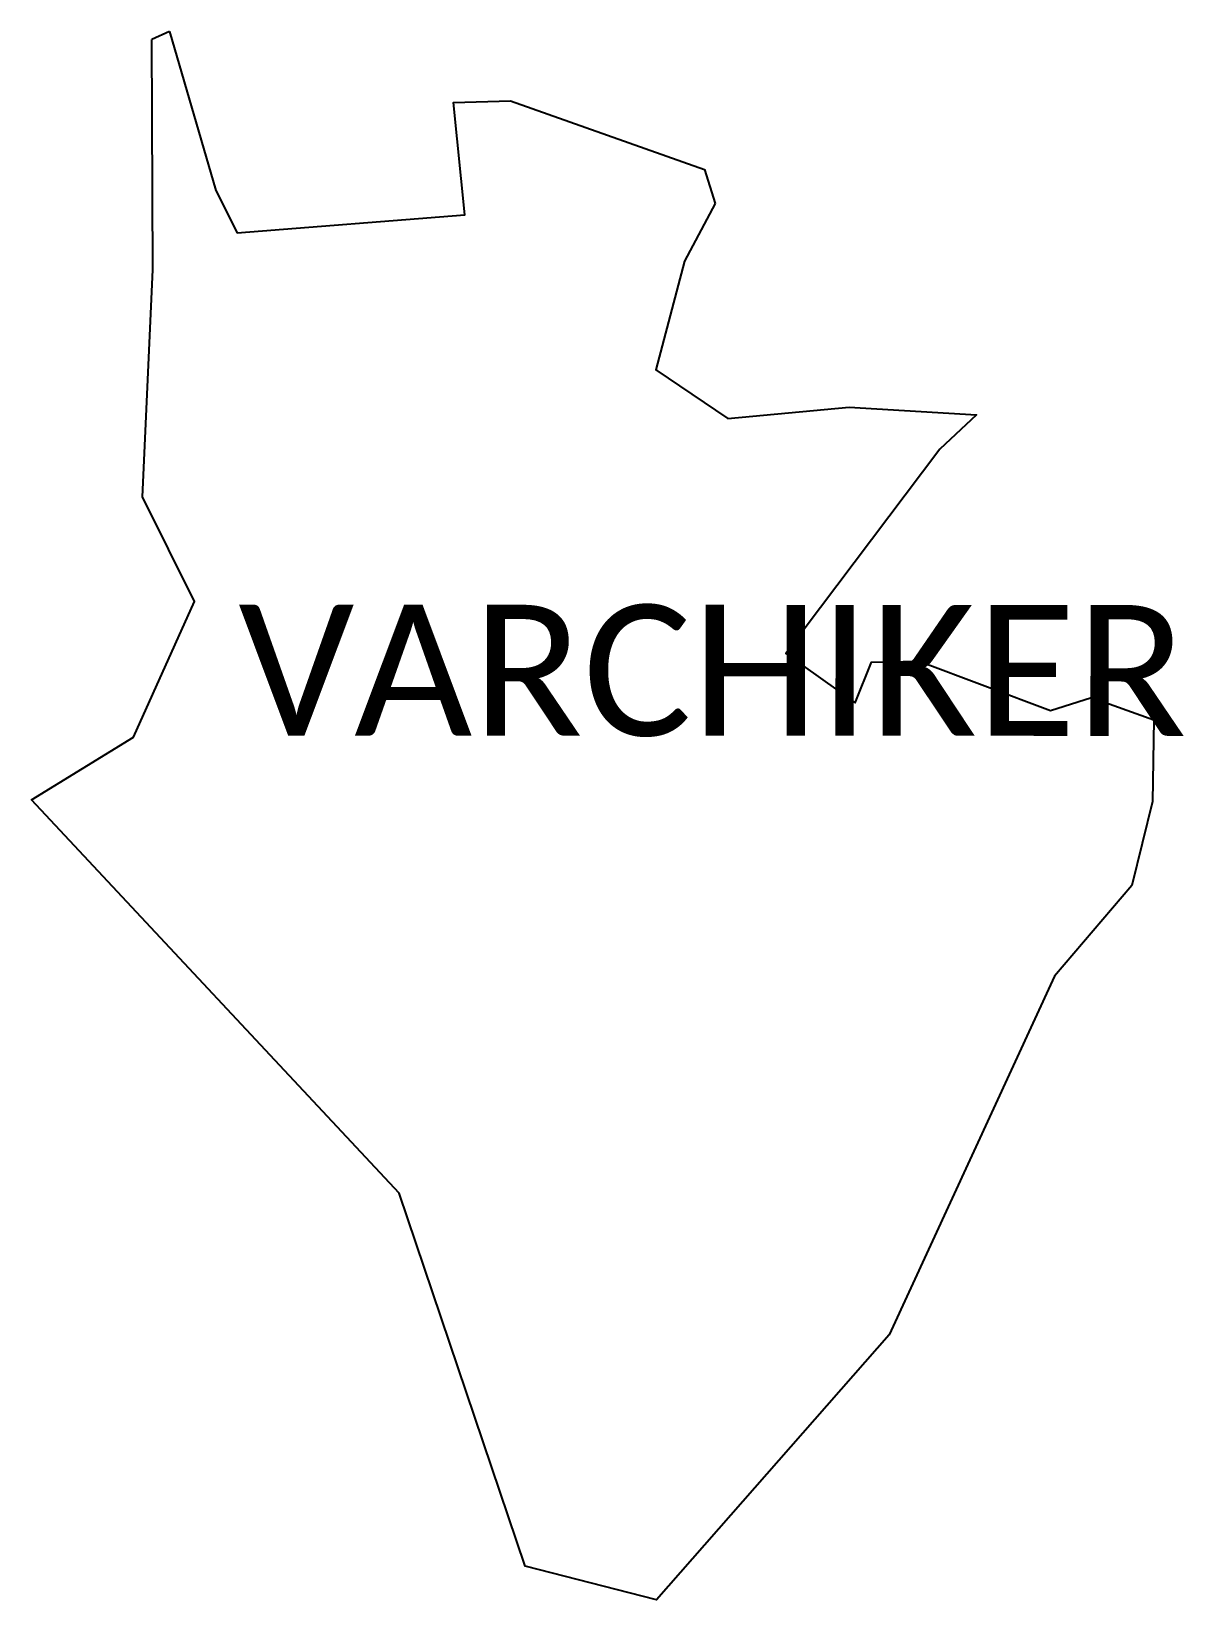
# Model space of a CAD drawing. Header units: metres. Extents: x 357420 to 358300, y 1741998 to 1743196.
import ezdxf

# ---------------------------------------------------------------- set-up
doc = ezdxf.new("R2010")
doc.units = ezdxf.units.M
doc.layers.add('ddddd', color=7, linetype='Continuous')
doc.styles.get("Standard").update_dxf_attribs({"font": 'simplex.shx'})

msp = doc.modelspace()

# ---------------------------------------------------------------- linework, layer by layer
at = {"color": 3, "true_color": 0x00ff00, "flags": 128}
msp.add_lwpolyline([(357525.3, 1743196.1), (357511.7, 1743189.8)], dxfattribs=at)
at = {"layer": 'ddddd', "color": 3, "true_color": 0x00ff00}
for points in [[(357525.3, 1743196.1, 0), (357560.5, 1743074.6, 0), (357576.9, 1743042.2, 0), (357750.9, 1743055.9, 0), (357742.2, 1743141.7, 0), (357785.8, 1743142.9, 0), (357934, 1743090.6, 0), (357942, 1743064.5, 0), (357942, 1743064.5, 0)], [(357942, 1743064.5, 0), (357918.6, 1743020.6, 0), (357896.7, 1742937.6, 0), (357951.9, 1742900.4, 0), (358044.5, 1742909.1, 0), (358141.8, 1742903, 0), (358113.8, 1742876.8, 0), (357996.2, 1742720.8, 0), (358049.1, 1742683, 0), (358061.6, 1742714.2, 0), (358097.9, 1742715, 0), (358198.2, 1742677.2, 0), (358229.7, 1742687.2, 0), (358277.2, 1742670.1, 0), (358276.3, 1742607.8, 0), (358260.4, 1742543.6, 0), (358201.4, 1742474.2, 0), (358075.1, 1742200.3, 0), (357897.3, 1741997.9, 0), (357796.9, 1742023.5, 0), (357700.8, 1742308.4, 0), (357419.7, 1742609.1, 0), (357497.8, 1742656.9, 0), (357544.4, 1742760.4, 0), (357504.6, 1742840.5, 0), (357512.4, 1743013.9, 0), (357511.7, 1743189.8, 0)]]:
    msp.add_polyline3d(points, dxfattribs=at)

# ---------------------------------------------------------------- texts
at = {"layer": 'ddddd', "insert": (357577.9, 1742758.1), "char_height": 100, "attachment_point": 1, "rotation": 359.9793}
msp.add_mtext_dynamic_manual_height_columns('{\\fCalibri|b0|i0|c0|p34;VARCHIKER}', width=1418, gutter_width=718.5, heights=[0], dxfattribs=at)

doc.saveas('drawing.dxf')
